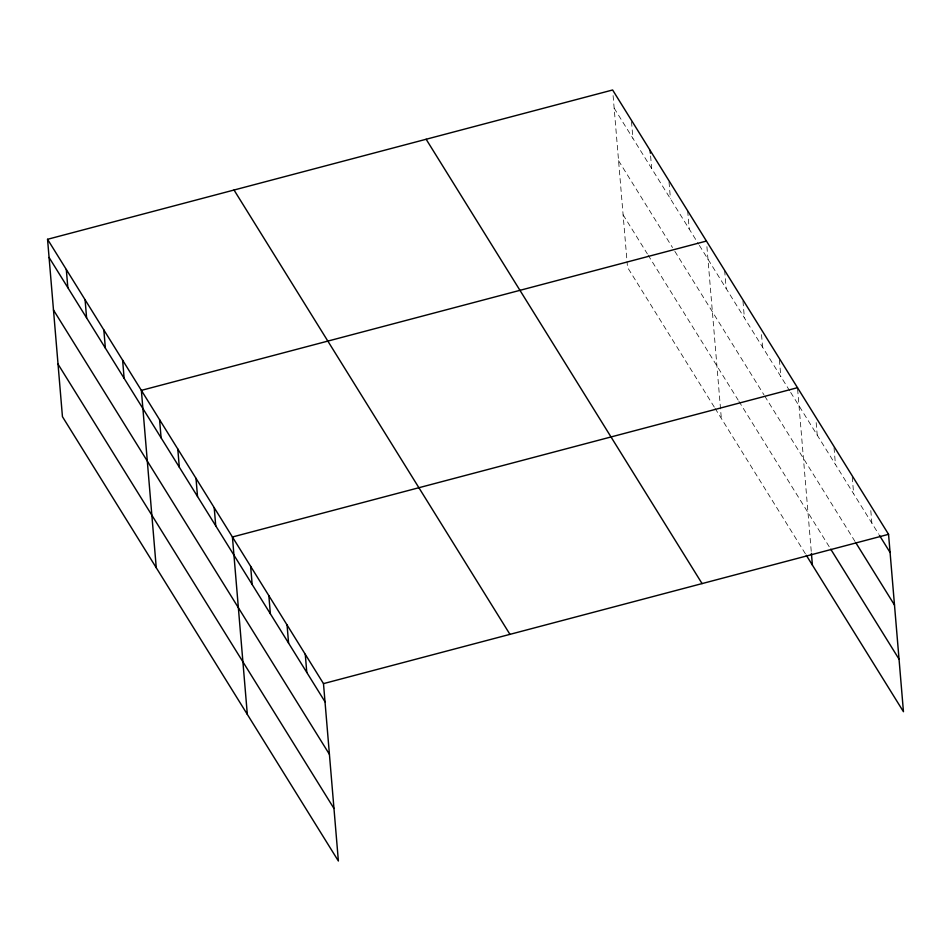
<?xml version="1.0" encoding="UTF-8"?>
<svg xmlns="http://www.w3.org/2000/svg" width="951" height="951" viewBox="0 0 951 951"><rect width="100%" height="100%" fill="white"/><g stroke="black" fill="none" stroke-linecap="round" stroke-linejoin="round"><path stroke-width="0.71" stroke-dasharray="4.75 3.57" d="M614.144 108.141L698.581 244.11M699.365 245.37L789.912 391.182M790.673 392.406L878.7 534.153M618.566 160.695L672.5 247.557M674.853 251.337L763.974 394.855M764.735 396.08L855.032 541.488M623.107 214.831L647.346 253.858M648.118 255.118L738.166 400.109M738.927 401.334L829.985 547.966M714.296 407.111L627.517 267.374L627.03 261.537M715.081 408.371L805.568 554.076M870.807 510.58L871.865 523.145M852.251 477.057L853.653 493.819M834.039 447.743L835.442 464.504M816.172 422.601L817.23 435.178M797.616 389.09L811.417 553.399M779.404 359.763L780.807 376.525M761.549 334.621L762.595 347.198M742.981 301.11L744.383 317.872M724.65 270.381L726.172 288.545M706.914 246.642L721.333 418.44M687.68 210.849L689.202 229.001M669.028 182.021L670.443 198.783M650.615 156L651.673 168.577M631.5 121.597L632.914 138.359M613.098 95.576L626.911 260.075"/><path stroke-width="1.43" d="M47.55 239.295L323.483 683.626L338.378 861.012L62.445 416.681L47.55 239.295L612.622 89.988L888.555 534.319L903.45 711.705L806.317 555.301M706.438 241.055L141.366 390.374L156.261 567.759M797.497 387.687L232.424 536.994L247.319 714.379M323.483 683.626L888.555 534.319M879.461 535.365L890.077 552.472M855.793 542.7L894.487 605.026M830.746 549.191L899.04 659.162M426.143 139.262L702.076 583.593M234.029 190.022L509.95 634.353M49.072 257.459L325.004 701.779M53.482 310.002L329.415 754.333M58.035 364.138L333.967 808.469M811.417 553.399L812.392 565.072M650.151 150.413L650.389 153.206M305.271 654.3L306.793 672.464M287.059 624.973L288.581 643.138M268.848 595.647L270.369 613.811M250.636 566.32L252.158 584.485M214.213 507.668L215.734 525.832M196.001 478.341L197.523 496.505M177.789 449.015L179.311 467.179M159.578 419.688L161.099 437.852M122.608 360.156L124.129 378.308M103.837 329.938L105.359 348.102M85.079 299.72L86.6 317.884M66.308 269.513L67.842 287.666"/></g></svg>
